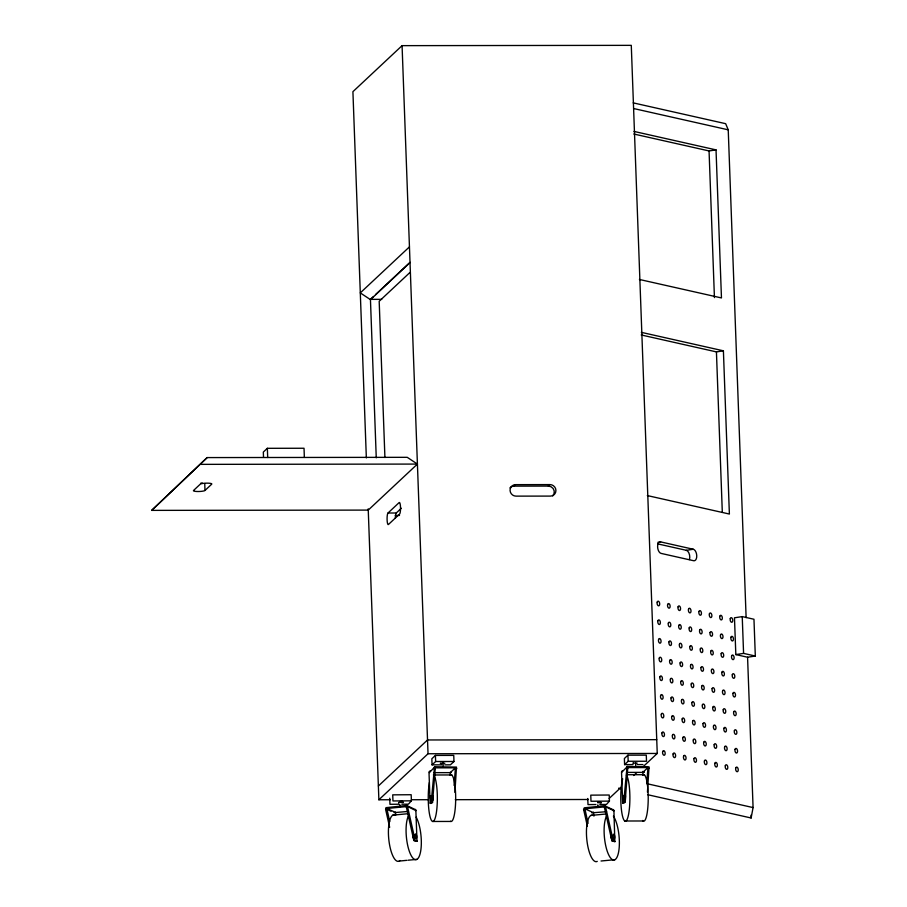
<?xml version="1.0" encoding="UTF-8"?>
<svg xmlns="http://www.w3.org/2000/svg" width="907" height="907" viewBox="0 0 907 907"><rect width="100%" height="100%" fill="white"/><g stroke="black" fill="none" stroke-linecap="round" stroke-linejoin="round"><path stroke-width="1.36" d="M450.28 772.231L450.371 775.202M454.078 785.394L455.427 767.821L435.258 767.844L432.582 802.207C432.174 803.851 428.546 803.829 431.21 802.207L434.521 766.732L456.493 767.095L454.906 792.389M646.736 783.75L647.961 767.571L627.791 767.594L625.127 801.958C624.708 803.591 621.08 803.579 623.744 801.958L627.054 766.472L649.038 766.846L647.439 792.14M613.54 810.994L613.914 810.529L614.844 841.764L611.885 840.8L604.3 806.924L584.868 808.783L588.087 823.352M624.855 798.443L624.504 800.167M642.848 771.415L642.916 774.952M415.837 810.597L407.594 806.493L407.005 805.427L385.997 807.661L385.611 809.395L389.659 827.32M607.316 806.992L612.52 809.475A1.406 1.304 -64.6 0 1 613.903 810.733L605.627 806.799L605.048 805.733L584.289 807.808L583.575 809.305L587.385 826.243M432.185 799.827L432.163 796.289M647.609 794.691L751.121 817.989L753.082 807.581L747.572 657.224L735.826 654.582L734.477 617.803L742.232 616.601L753.966 619.254L755.316 656.033L747.572 657.224M430.122 803.296L429 772.413A1.406 1.349 47 0 1 430.326 771.029L430.19 771.381M622.656 803.046L621.544 772.163A1.406 1.349 47 0 1 622.678 770.791M432.877 800.416L432.854 795.802M430.587 800.416C431.505 793.466 428.796 795.405 431.279 800.416M623.12 800.167L623.041 795.53L622.712 799.486L623.812 800.167M411.404 800.824L392.958 800.949L392.731 794.849L411.177 794.725L411.404 800.824L408.399 804.169L401.812 804.214M609.436 801.119L590.99 801.255L590.774 795.144L609.209 795.02L609.436 801.119L606.432 804.464L599.844 804.509M151.684 510.38L207.17 457.582L407.243 457.321L417.413 464.078L368.253 510.097L151.684 510.38L207.17 457.582M642.916 766.88L657.246 753.456L631.283 45.35L402.073 45.645L352.914 91.675L366.349 457.91M409.442 246.874L360.294 292.893L370.453 299.627L410.27 262.35M376.258 457.82L370.441 299.355L373.514 296.498M375.555 294.582L409.238 263.053M409.953 272.463L379.183 301.283L384.919 457.513M204.993 490.46L211.694 484.191A5.839 1.02 -2.1 0 0 207.079 483.148A5.839 1.02 -2.1 0 0 200.232 484.202L193.531 490.483A5.839 1.02 -2.1 0 0 198.145 491.515A5.839 1.02 -2.1 0 0 204.993 490.46L204.744 483.567M304.355 457.445L304.026 448.251L267.35 448.307L263.325 452.071L263.518 457.321M388.003 513.011L399.182 502.546A5.839 1.134 89.9 0 1 400.509 507.251A5.839 1.134 89.9 0 1 399.602 514.042L388.434 524.507A5.839 1.134 89.9 0 1 387.096 519.802A5.839 1.134 89.9 0 1 388.003 513.011L396.257 512.999L401.336 508.237M509.983 487.83A5.839 5.635 46.9 0 1 513.974 486.141L515.584 484.644L549.971 484.599A5.839 5.635 46.9 0 1 555.912 490.336A5.839 5.635 46.9 0 1 550.39 496.095L516.004 496.129A5.839 5.635 46.9 0 1 510.063 490.392A5.839 5.635 46.9 0 1 515.584 484.644M513.974 486.141L548.361 486.095L549.971 484.599M378.378 785.984L427.526 739.965L656.736 739.659M368.208 508.827L378.877 799.77L428.036 753.751L657.246 753.456M444.759 764.85L450.405 764.839L453.976 761.495L453.749 755.395L435.417 755.418L431.845 758.762L432.061 764.862L441.936 764.85M432.061 764.862L435.643 761.517L453.976 761.495M434.941 766.721L429.408 772.617M444.861 763.275L440.303 763.286L441.29 763.626M434.147 772.651L450.28 772.639L455.427 767.821M624.606 764.612L628.177 761.268L646.51 761.245L646.294 755.146L627.95 755.168L624.379 758.513L624.606 764.612L633.063 764.601M627.474 766.472L621.703 772.322M609.119 798.511L621.408 787.015M633.698 775.508L636.771 772.628M626.68 772.401L642.825 772.379L647.961 767.571M637.213 763.116L632.837 763.036L633.46 763.331M644.333 772.197L643.789 772.322M399.602 802.23L399.012 802.378L403.388 802.434L399.602 802.23L400.157 801.323M633.846 134.021L709.059 150.947L716.031 149.882L721.462 297.938L639.401 279.469M641.204 334.955L716.428 351.893L723.401 350.816L729.387 514.042L647.326 495.573M657.87 542.329L660.659 541.898L693.277 549.245A5.839 3.186 81.3 0 1 696.746 555.719A5.839 3.186 81.3 0 1 693.696 560.741L661.078 553.395A5.839 3.186 81.3 0 1 657.609 546.91A5.839 3.186 81.3 0 1 660.659 541.898M657.756 543.894L686.304 550.311L693.277 549.245M735.826 654.582L743.581 653.391L755.316 656.033M451.244 772.571L450.28 772.639M597.747 802.582C597.588 801.686 606.295 803.432 597.747 802.582L597.724 802.117M389.738 821.674L386.836 808.488L406.268 806.618L413.853 840.494L417.073 841.311L413.853 840.494M385.611 809.395L386.938 809.259M406.37 807.4L407.697 807.275L415.168 840.37M394.08 812.627L407.22 811.516M392.844 815.155L407.991 813.704M583.643 809.69L584.97 809.566M604.402 807.706L605.729 807.57L613.211 840.664L615.025 841.537M591.806 812.842L606.545 811.697M590.876 815.45L606.023 813.998M613.37 838.862L614.028 838.805A2.336 0.737 84.5 0 0 614.561 835.664A2.336 0.737 84.5 0 0 613.245 835.041A2.336 0.737 84.5 0 0 614.028 838.805M399.227 861.072L406.801 860.335M408.059 860.221L416.891 859.371M611.885 840.8L613.211 840.664M601.046 861.004L614.935 859.677M643.607 772.345L642.825 772.379M399.182 804.226L389.953 804.294L389.738 798.194M595.899 804.543L587.997 804.6L587.77 798.489M370.441 299.367L381.711 299.355M200.832 464.361L417.413 464.078M395.271 515.459L399.499 515.448M637.292 764.601L642.938 764.59M433.863 768.637L435.247 768.637M455.416 768.603L456.788 768.603M626.408 768.388L627.78 768.376M647.949 768.354L649.321 768.354M433.399 774.975L451.743 774.952M627.247 774.725L644.276 774.703M430.417 795.813L431.108 795.813M622.962 795.564L623.642 795.564M378.877 799.77L390.203 799.759M411.427 799.736L428.399 799.713M455.28 799.679L588.28 799.498M431.21 802.207L432.582 802.207M623.744 801.958L625.127 801.958M624.719 821.005L643.063 820.982M432.673 821.47L451.017 821.447M401.608 801.323L402.549 801.471M593.495 812.15L593.688 815.506M395.52 812.241L395.656 815.2M633.188 102.865L725.657 123.681L728.23 129.826L746.121 617.61M633.789 108.568L728.23 129.826M633.97 131.413L716.031 149.882M641.34 332.347L723.401 350.816M647.7 783.863L753.082 807.581M618.631 788.172L621.386 788.784M398.604 802.956L398.729 802.559M604.708 805.756L606.443 806.584M584.868 808.783L593.473 812.683M406.676 805.461L414.556 809.225A1.406 1.304 -64.6 0 1 415.86 810.427L415.939 810.495M386.836 808.488L395.441 812.389M388.264 809.917L391.019 811.232M612.656 809.588L612.962 810.484M625.535 795.768L625.411 800.167L625.014 799.543M605.729 807.57L605.627 806.799M407.697 807.275L407.594 806.493M751.007 815.166L751.121 817.989M742.232 616.601L743.581 653.391M709.059 150.947L714.433 297.598M716.428 351.893L722.312 512.308M635.614 762.719L635.773 767.016M627.95 755.168L628.177 761.268M597.826 804.883L597.906 807.026M443.24 767.265L443.047 761.903M435.417 755.418L435.643 761.517M402.073 45.645L428.036 753.751M416.993 841.231L415.86 810.2M399.794 804.577L399.874 806.72M267.35 448.307L267.69 457.502M548.361 486.095A5.839 5.635 46.9 0 1 552.771 495.902M202.227 482.932A5.839 1.02 -2.1 0 1 200.855 483.102M395.339 518.271A5.839 1.134 89.9 0 1 396.257 512.999M413.558 838.499A2.336 0.737 84.5 0 1 413.036 834.78M414.068 837.569A2.336 0.737 84.5 0 1 413.932 836.957M399.953 860.516A23.367 7.335 84.5 0 1 388.944 840.676A23.367 7.335 84.5 0 1 394.409 814.871M416.154 817.128A23.367 7.335 84.5 0 1 420.44 852.387A23.367 7.335 84.5 0 1 409.068 850.539A23.367 7.335 84.5 0 1 408.467 815.881M611.59 838.794A2.336 0.737 84.5 0 1 610.989 835.676M597.26 861.367A23.367 7.335 84.5 0 1 586.614 837.195A23.367 7.335 84.5 0 1 594.085 815.971M613.393 816.13A23.367 7.335 84.5 0 1 618.721 851.424A23.367 7.335 84.5 0 1 607.327 851.503A23.367 7.335 84.5 0 1 606.5 816.175M433.886 775.462A23.367 4.558 89.9 0 1 436.981 807.457A23.367 4.558 89.9 0 1 430.349 817.74A23.367 4.558 89.9 0 1 429.408 782.424M450.269 775.122A23.367 4.558 89.9 0 1 455.677 797.582A23.367 4.558 89.9 0 1 450.518 821.232M626.431 775.213A23.367 4.558 89.9 0 1 629.379 808.727A23.367 4.558 89.9 0 1 622.361 815.461A23.367 4.558 89.9 0 1 622.678 778.818M642.802 774.873A23.367 4.558 89.9 0 1 648.222 798.591A23.367 4.558 89.9 0 1 642.575 820.484M686.304 550.311A5.839 3.186 81.3 0 1 689.445 559.574M415.213 834.746A2.336 0.737 84.5 0 0 415.996 838.499A2.336 0.737 84.5 0 0 416.528 835.37A2.336 0.737 84.5 0 0 415.213 834.746M679.456 644.174A2.336 1.27 81.3 0 0 680.715 647.881A2.336 1.27 81.3 0 0 681.724 644.684A2.336 1.27 81.3 0 0 679.456 644.174M730.282 618.563A2.336 1.27 81.3 0 0 731.541 622.27A2.336 1.27 81.3 0 0 732.539 619.073A2.336 1.27 81.3 0 0 730.282 618.563M730.974 637.247A2.336 1.27 81.3 0 0 732.221 640.943A2.336 1.27 81.3 0 0 733.23 637.746A2.336 1.27 81.3 0 0 730.974 637.247M733.026 693.277A2.336 1.27 81.3 0 0 734.285 696.984A2.336 1.27 81.3 0 0 735.282 693.787A2.336 1.27 81.3 0 0 733.026 693.277M723.956 728.287A2.336 1.27 81.3 0 0 725.215 731.994A2.336 1.27 81.3 0 0 726.212 728.797A2.336 1.27 81.3 0 0 723.956 728.287M678.776 625.49A2.336 1.27 81.3 0 0 680.035 629.197A2.336 1.27 81.3 0 0 681.032 626A2.336 1.27 81.3 0 0 678.776 625.49M680.148 662.858A2.336 1.27 81.3 0 0 681.406 666.554A2.336 1.27 81.3 0 0 682.404 663.357A2.336 1.27 81.3 0 0 680.148 662.858M720.532 634.889A2.336 1.27 81.3 0 0 721.791 638.596A2.336 1.27 81.3 0 0 722.788 635.399A2.336 1.27 81.3 0 0 720.532 634.889M678.096 606.817A2.336 1.27 81.3 0 0 679.343 610.513A2.336 1.27 81.3 0 0 680.352 607.327A2.336 1.27 81.3 0 0 678.096 606.817M734.398 730.645A2.336 1.27 81.3 0 0 735.645 734.341A2.336 1.27 81.3 0 0 736.654 731.155A2.336 1.27 81.3 0 0 734.398 730.645M732.334 674.604A2.336 1.27 81.3 0 0 733.593 678.3A2.336 1.27 81.3 0 0 734.602 675.114A2.336 1.27 81.3 0 0 732.334 674.604M733.706 711.961A2.336 1.27 81.3 0 0 734.965 715.668A2.336 1.27 81.3 0 0 735.962 712.471A2.336 1.27 81.3 0 0 733.706 711.961M725.328 765.655A2.336 1.27 81.3 0 0 726.586 769.351A2.336 1.27 81.3 0 0 727.584 766.154A2.336 1.27 81.3 0 0 725.328 765.655M721.212 653.573A2.336 1.27 81.3 0 0 722.471 657.28A2.336 1.27 81.3 0 0 723.48 654.083A2.336 1.27 81.3 0 0 721.212 653.573M723.264 709.614A2.336 1.27 81.3 0 0 724.523 713.31A2.336 1.27 81.3 0 0 725.532 710.124A2.336 1.27 81.3 0 0 723.264 709.614M688.526 609.164A2.336 1.27 81.3 0 0 689.785 612.871A2.336 1.27 81.3 0 0 690.794 609.674A2.336 1.27 81.3 0 0 688.526 609.164M724.636 746.971A2.336 1.27 81.3 0 0 725.895 750.679A2.336 1.27 81.3 0 0 726.904 747.481A2.336 1.27 81.3 0 0 724.636 746.971M731.654 655.92A2.336 1.27 81.3 0 0 732.913 659.627A2.336 1.27 81.3 0 0 733.91 656.43A2.336 1.27 81.3 0 0 731.654 655.92M691.27 683.878A2.336 1.27 81.3 0 0 692.529 687.585A2.336 1.27 81.3 0 0 693.526 684.388A2.336 1.27 81.3 0 0 691.27 683.878M722.584 690.93A2.336 1.27 81.3 0 0 723.843 694.637A2.336 1.27 81.3 0 0 724.84 691.44A2.336 1.27 81.3 0 0 722.584 690.93M735.758 768.002A2.336 1.27 81.3 0 0 737.017 771.698A2.336 1.27 81.3 0 0 738.026 768.512A2.336 1.27 81.3 0 0 735.758 768.002M735.078 749.318A2.336 1.27 81.3 0 0 736.337 753.025A2.336 1.27 81.3 0 0 737.334 749.828A2.336 1.27 81.3 0 0 735.078 749.318M719.841 616.216A2.336 1.27 81.3 0 0 721.099 619.912A2.336 1.27 81.3 0 0 722.108 616.726A2.336 1.27 81.3 0 0 719.841 616.216M721.904 672.257A2.336 1.27 81.3 0 0 723.151 675.953A2.336 1.27 81.3 0 0 724.16 672.756A2.336 1.27 81.3 0 0 721.904 672.257M711.462 669.899A2.336 1.27 81.3 0 0 712.721 673.606A2.336 1.27 81.3 0 0 713.718 670.409A2.336 1.27 81.3 0 0 711.462 669.899M710.09 632.542A2.336 1.27 81.3 0 0 711.349 636.249A2.336 1.27 81.3 0 0 712.346 633.052A2.336 1.27 81.3 0 0 710.09 632.542M704.444 760.95A2.336 1.27 81.3 0 0 705.703 764.658A2.336 1.27 81.3 0 0 706.712 761.461A2.336 1.27 81.3 0 0 704.444 760.95M672.45 735.226A2.336 1.27 81.3 0 0 673.708 738.922A2.336 1.27 81.3 0 0 674.706 735.736A2.336 1.27 81.3 0 0 672.45 735.226M671.078 697.868A2.336 1.27 81.3 0 0 672.336 701.564A2.336 1.27 81.3 0 0 673.334 698.367A2.336 1.27 81.3 0 0 671.078 697.868M669.706 660.5A2.336 1.27 81.3 0 0 670.965 664.207A2.336 1.27 81.3 0 0 671.962 661.01A2.336 1.27 81.3 0 0 669.706 660.5M673.13 753.898A2.336 1.27 81.3 0 0 674.389 757.606A2.336 1.27 81.3 0 0 675.398 754.409A2.336 1.27 81.3 0 0 673.13 753.898M709.41 613.869A2.336 1.27 81.3 0 0 710.669 617.565A2.336 1.27 81.3 0 0 711.666 614.368A2.336 1.27 81.3 0 0 709.41 613.869M702.392 704.909A2.336 1.27 81.3 0 0 703.651 708.616A2.336 1.27 81.3 0 0 704.648 705.419A2.336 1.27 81.3 0 0 702.392 704.909M682.88 737.572A2.336 1.27 81.3 0 0 684.139 741.28A2.336 1.27 81.3 0 0 685.148 738.083A2.336 1.27 81.3 0 0 682.88 737.572M714.206 744.624A2.336 1.27 81.3 0 0 715.453 748.32A2.336 1.27 81.3 0 0 716.462 745.135A2.336 1.27 81.3 0 0 714.206 744.624M667.654 604.47A2.336 1.27 81.3 0 0 668.913 608.166A2.336 1.27 81.3 0 0 669.91 604.969A2.336 1.27 81.3 0 0 667.654 604.47M710.782 651.226A2.336 1.27 81.3 0 0 712.029 654.922A2.336 1.27 81.3 0 0 713.038 651.736A2.336 1.27 81.3 0 0 710.782 651.226M712.142 688.583A2.336 1.27 81.3 0 0 713.401 692.29A2.336 1.27 81.3 0 0 714.41 689.093A2.336 1.27 81.3 0 0 712.142 688.583M671.758 716.541A2.336 1.27 81.3 0 0 673.017 720.249A2.336 1.27 81.3 0 0 674.026 717.052A2.336 1.27 81.3 0 0 671.758 716.541M657.212 602.112A2.336 1.27 81.3 0 0 658.471 605.819A2.336 1.27 81.3 0 0 659.48 602.622A2.336 1.27 81.3 0 0 657.212 602.112M698.968 611.511A2.336 1.27 81.3 0 0 700.227 615.218A2.336 1.27 81.3 0 0 701.224 612.021A2.336 1.27 81.3 0 0 698.968 611.511M713.514 725.94A2.336 1.27 81.3 0 0 714.773 729.647A2.336 1.27 81.3 0 0 715.782 726.45A2.336 1.27 81.3 0 0 713.514 725.94M700.34 648.868A2.336 1.27 81.3 0 0 701.599 652.575A2.336 1.27 81.3 0 0 702.596 649.378A2.336 1.27 81.3 0 0 700.34 648.868M712.834 707.267A2.336 1.27 81.3 0 0 714.092 710.963A2.336 1.27 81.3 0 0 715.09 707.766A2.336 1.27 81.3 0 0 712.834 707.267M659.956 676.837A2.336 1.27 81.3 0 0 661.214 680.533A2.336 1.27 81.3 0 0 662.212 677.348A2.336 1.27 81.3 0 0 659.956 676.837M662.7 751.552A2.336 1.27 81.3 0 0 663.947 755.259A2.336 1.27 81.3 0 0 664.956 752.062A2.336 1.27 81.3 0 0 662.7 751.552M658.584 639.469A2.336 1.27 81.3 0 0 659.842 643.176A2.336 1.27 81.3 0 0 660.84 639.979A2.336 1.27 81.3 0 0 658.584 639.469M693.322 739.919A2.336 1.27 81.3 0 0 694.581 743.627A2.336 1.27 81.3 0 0 695.59 740.429A2.336 1.27 81.3 0 0 693.322 739.919M701.02 667.552A2.336 1.27 81.3 0 0 702.279 671.259A2.336 1.27 81.3 0 0 703.288 668.062A2.336 1.27 81.3 0 0 701.02 667.552M714.886 763.297A2.336 1.27 81.3 0 0 716.145 767.005A2.336 1.27 81.3 0 0 717.142 763.807A2.336 1.27 81.3 0 0 714.886 763.297M701.712 686.236A2.336 1.27 81.3 0 0 702.959 689.932A2.336 1.27 81.3 0 0 703.968 686.746A2.336 1.27 81.3 0 0 701.712 686.236M703.764 742.277A2.336 1.27 81.3 0 0 705.022 745.973A2.336 1.27 81.3 0 0 706.02 742.776A2.336 1.27 81.3 0 0 703.764 742.277M662.008 732.867A2.336 1.27 81.3 0 0 663.266 736.575A2.336 1.27 81.3 0 0 664.264 733.378A2.336 1.27 81.3 0 0 662.008 732.867M657.904 620.796A2.336 1.27 81.3 0 0 659.151 624.492A2.336 1.27 81.3 0 0 660.16 621.306A2.336 1.27 81.3 0 0 657.904 620.796M690.59 665.205A2.336 1.27 81.3 0 0 691.837 668.901A2.336 1.27 81.3 0 0 692.846 665.715A2.336 1.27 81.3 0 0 690.59 665.205M660.636 695.51A2.336 1.27 81.3 0 0 661.895 699.218A2.336 1.27 81.3 0 0 662.904 696.02A2.336 1.27 81.3 0 0 660.636 695.51M669.026 641.827A2.336 1.27 81.3 0 0 670.284 645.523A2.336 1.27 81.3 0 0 671.282 642.337A2.336 1.27 81.3 0 0 669.026 641.827M682.2 718.888A2.336 1.27 81.3 0 0 683.459 722.596A2.336 1.27 81.3 0 0 684.456 719.398A2.336 1.27 81.3 0 0 682.2 718.888M699.648 630.195A2.336 1.27 81.3 0 0 700.907 633.891A2.336 1.27 81.3 0 0 701.916 630.705A2.336 1.27 81.3 0 0 699.648 630.195M670.398 679.184A2.336 1.27 81.3 0 0 671.645 682.892A2.336 1.27 81.3 0 0 672.654 679.694A2.336 1.27 81.3 0 0 670.398 679.184M694.014 758.603A2.336 1.27 81.3 0 0 695.261 762.299A2.336 1.27 81.3 0 0 696.27 759.114A2.336 1.27 81.3 0 0 694.014 758.603M668.334 623.143A2.336 1.27 81.3 0 0 669.593 626.85A2.336 1.27 81.3 0 0 670.602 623.653A2.336 1.27 81.3 0 0 668.334 623.143M689.898 646.521A2.336 1.27 81.3 0 0 691.157 650.228A2.336 1.27 81.3 0 0 692.154 647.031A2.336 1.27 81.3 0 0 689.898 646.521M692.642 721.246A2.336 1.27 81.3 0 0 693.9 724.942A2.336 1.27 81.3 0 0 694.898 721.757A2.336 1.27 81.3 0 0 692.642 721.246M691.95 702.562A2.336 1.27 81.3 0 0 693.209 706.27A2.336 1.27 81.3 0 0 694.218 703.072A2.336 1.27 81.3 0 0 691.95 702.562M681.52 700.215A2.336 1.27 81.3 0 0 682.767 703.911A2.336 1.27 81.3 0 0 683.776 700.726A2.336 1.27 81.3 0 0 681.52 700.215M659.264 658.153A2.336 1.27 81.3 0 0 660.523 661.861A2.336 1.27 81.3 0 0 661.532 658.663A2.336 1.27 81.3 0 0 659.264 658.153M703.072 723.593A2.336 1.27 81.3 0 0 704.331 727.301A2.336 1.27 81.3 0 0 705.34 724.103A2.336 1.27 81.3 0 0 703.072 723.593M680.828 681.531A2.336 1.27 81.3 0 0 682.087 685.239A2.336 1.27 81.3 0 0 683.096 682.041A2.336 1.27 81.3 0 0 680.828 681.531M689.218 627.848A2.336 1.27 81.3 0 0 690.476 631.544A2.336 1.27 81.3 0 0 691.474 628.347A2.336 1.27 81.3 0 0 689.218 627.848M683.572 756.257A2.336 1.27 81.3 0 0 684.83 759.953A2.336 1.27 81.3 0 0 685.828 756.755A2.336 1.27 81.3 0 0 683.572 756.257M661.328 714.194A2.336 1.27 81.3 0 0 662.575 717.902A2.336 1.27 81.3 0 0 663.584 714.705A2.336 1.27 81.3 0 0 661.328 714.194"/></g></svg>
